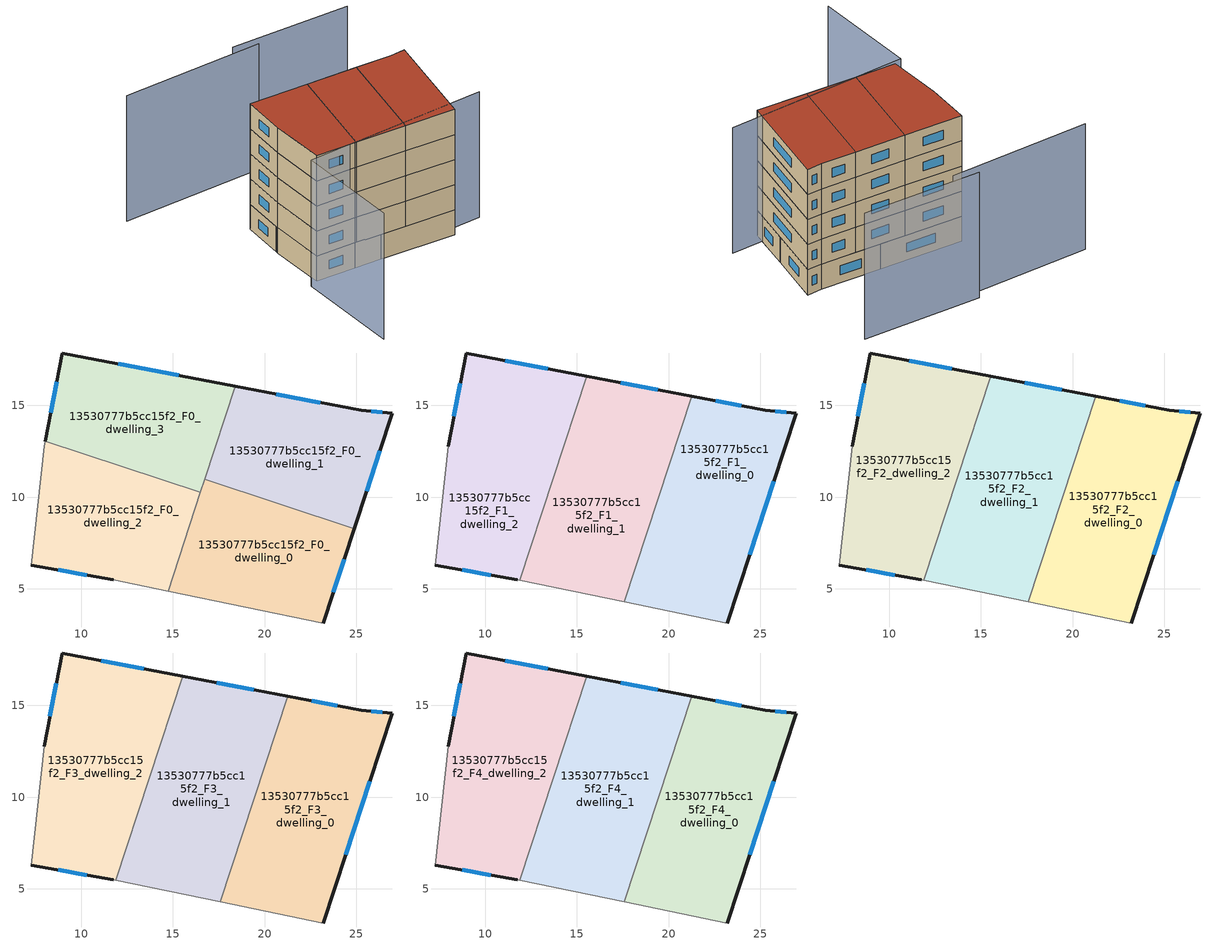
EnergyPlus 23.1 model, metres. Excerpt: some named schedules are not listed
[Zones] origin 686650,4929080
13530777b5cc15f2_F0_dwelling_0
 floor ground (EU_floor_Construction): 24.9,8.29 23.2,3.13 14.73,4.87 16.73,10.97 z0
 wall outside (EU_wall_Construction): 23.2,3.13 24.9,8.29 z0:3
 wall to 13530777b5cc15f2_F0_dwelling_1 (EU_wall_Construction): 24.9,8.29 16.73,10.97 z0:3
 wall adiabatic (EU_wall_Construction): 14.73,4.87 23.2,3.13 z0:3
 wall to 13530777b5cc15f2_F0_dwelling_2 (EU_wall_Construction): 16.5,10.26 14.73,4.87 z0:3
 wall to 13530777b5cc15f2_F0_dwelling_3 (EU_wall_Construction): 16.74,10.97 16.5,10.26 z0:3
 window (EU_Window_Construction): 23.75,4.81 24.35,6.61 z0.98:2.02
 ceiling adiabatic (EU_roof_Construction): 17.57,4.29 19.47,10.07 16.73,10.97 14.73,4.87 z3
13530777b5cc15f2_F0_dwelling_1
 floor ground (EU_floor_Construction): 26.96,14.58 24.9,8.29 16.73,10.97 18.4,16.05 25.28,14.73 z0
 wall outside (EU_wall_Construction): 24.9,8.29 26.96,14.58 25.28,14.73 18.4,16.05 z0:3
 wall to 13530777b5cc15f2_F0_dwelling_3 (EU_wall_Construction): 18.4,16.05 16.73,10.97 z0:3
 window (EU_Window_Construction): 23.05,15.16 20.64,15.62 / 26.42,14.63 25.83,14.68 / 25.57,10.34 26.29,12.54 z0.98:2.02
 ceiling adiabatic (EU_roof_Construction): 19.47,10.07 21.25,15.51 18.4,16.05 16.73,10.97 z3
13530777b5cc15f2_F0_dwelling_2
 floor ground (EU_floor_Construction): 16.5,10.25 14.73,4.87 11.76,5.48 7.28,6.29 7.97,12.76 8.03,13.04 z0
 wall outside (EU_wall_Construction): 7.28,6.29 11.76,5.48 z0:3
 wall adiabatic (EU_wall_Construction): 8.03,13.04 7.97,12.76 7.28,6.29 / 11.76,5.48 14.73,4.87 z0:3
 wall to 13530777b5cc15f2_F0_dwelling_3 (EU_wall_Construction): 16.5,10.25 8.03,13.04 z0:3
 window (EU_Window_Construction): 8.73,6.03 10.3,5.75 z0.98:2.02
 ceiling adiabatic (EU_roof_Construction): 14.73,4.87 16.5,10.25 13.76,11.16 11.89,5.46 z3
13530777b5cc15f2_F0_dwelling_3
 floor ground (EU_floor_Construction): 18.4,16.05 16.5,10.25 8.03,13.04 8.95,17.86 z0
 wall outside (EU_wall_Construction): 18.4,16.05 8.95,17.86 8.03,13.04 z0:3
 window (EU_Window_Construction): 15.33,16.64 12.03,17.27 / 8.65,16.29 8.33,14.61 z0.98:2.02
13530777b5cc15f2_F1_dwelling_0
 floor to 13530777b5cc15f2_F0_dwelling_1 (EU_floor_Construction): 26.96,14.58 24.9,8.29 19.47,10.07 21.25,15.51 25.28,14.73 z3
 floor to 13530777b5cc15f2_F0_dwelling_0 (EU_floor_Construction): 24.9,8.29 23.2,3.13 17.57,4.29 19.47,10.07 z3
 wall outside (EU_wall_Construction): 23.2,3.13 26.96,14.58 25.28,14.73 21.25,15.51 z3:6
 wall to 13530777b5cc15f2_F1_dwelling_1 (EU_wall_Construction): 21.25,15.51 17.57,4.29 z3:6
 wall adiabatic (EU_wall_Construction): 17.57,4.29 23.2,3.13 z3:6
 window (EU_Window_Construction): 23.97,14.98 22.56,15.25 / 26.42,14.63 25.83,14.68 / 24.43,6.86 25.74,10.86 z3.98:5.02
13530777b5cc15f2_F1_dwelling_1
 floor to 13530777b5cc15f2_F0_dwelling_3 (EU_floor_Construction): 18.4,16.05 16.5,10.25 13.76,11.16 15.55,16.6 z3
 floor adiabatic (EU_floor_Construction): 21.25,15.51 17.57,4.29 11.89,5.46 13.76,11.16 16.5,10.25 18.4,16.05 z3
 wall outside (EU_wall_Construction): 21.25,15.51 15.55,16.6 z3:6
 wall adiabatic (EU_wall_Construction): 11.89,5.46 17.57,4.29 z3:6
 wall to 13530777b5cc15f2_F1_dwelling_2 (EU_wall_Construction): 15.55,16.6 11.89,5.46 z3:6
 window (EU_Window_Construction): 19.4,15.86 17.4,16.24 z3.98:5.02
13530777b5cc15f2_F1_dwelling_2
 floor to 13530777b5cc15f2_F0_dwelling_2 (EU_floor_Construction): 13.76,11.16 11.89,5.46 11.76,5.48 7.28,6.29 7.97,12.76 8.03,13.04 z3
 floor to 13530777b5cc15f2_F0_dwelling_3 (EU_floor_Construction): 15.55,16.6 13.76,11.16 8.03,13.04 8.95,17.86 z3
 wall outside (EU_wall_Construction): 15.55,16.6 8.95,17.86 7.97,12.76 / 7.28,6.29 11.76,5.48 z3:6
 wall adiabatic (EU_wall_Construction): 7.97,12.76 7.28,6.29 / 11.76,5.48 11.89,5.46 z3:6
 window (EU_Window_Construction): 8.64,16.21 8.29,14.42 / 13.4,17.01 11.1,17.45 / 8.73,6.03 10.3,5.75 z3.98:5.02
13530777b5cc15f2_F2_dwelling_0
 floor to 13530777b5cc15f2_F1_dwelling_0 (EU_floor_Construction): 26.96,14.58 23.2,3.13 17.57,4.29 21.25,15.51 25.28,14.73 z6
 wall outside (EU_wall_Construction): 23.2,3.13 26.96,14.58 25.28,14.73 21.25,15.51 z6:9
 wall to 13530777b5cc15f2_F2_dwelling_1 (EU_wall_Construction): 21.25,15.51 17.57,4.29 z6:9
 wall adiabatic (EU_wall_Construction): 17.57,4.29 23.2,3.13 z6:9
 window (EU_Window_Construction): 23.97,14.98 22.56,15.25 / 26.42,14.63 25.83,14.68 / 24.43,6.86 25.74,10.86 z6.98:8.02
13530777b5cc15f2_F2_dwelling_1
 floor to 13530777b5cc15f2_F1_dwelling_1 (EU_floor_Construction): 21.25,15.51 17.57,4.29 11.89,5.46 15.55,16.6 z6
 wall outside (EU_wall_Construction): 21.25,15.51 15.55,16.6 z6:9
 wall adiabatic (EU_wall_Construction): 11.89,5.46 17.57,4.29 z6:9
 wall to 13530777b5cc15f2_F2_dwelling_2 (EU_wall_Construction): 15.55,16.6 11.89,5.46 z6:9
 window (EU_Window_Construction): 19.4,15.86 17.4,16.24 z6.98:8.02
13530777b5cc15f2_F2_dwelling_2
 floor to 13530777b5cc15f2_F1_dwelling_2 (EU_floor_Construction): 15.55,16.6 11.89,5.46 11.76,5.48 7.28,6.29 7.97,12.76 8.95,17.86 z6
 wall outside (EU_wall_Construction): 15.55,16.6 8.95,17.86 7.97,12.76 / 7.28,6.29 11.76,5.48 z6:9
 wall adiabatic (EU_wall_Construction): 7.97,12.76 7.28,6.29 / 11.76,5.48 11.89,5.46 z6:9
 window (EU_Window_Construction): 8.64,16.21 8.29,14.42 / 13.4,17.01 11.1,17.45 / 8.73,6.03 10.3,5.75 z6.98:8.02
13530777b5cc15f2_F3_dwelling_0
 floor to 13530777b5cc15f2_F2_dwelling_0 (EU_floor_Construction): 26.96,14.58 23.2,3.13 17.57,4.29 21.25,15.51 25.28,14.73 z9
 wall outside (EU_wall_Construction): 23.2,3.13 26.96,14.58 25.28,14.73 21.25,15.51 z9:12
 wall to 13530777b5cc15f2_F3_dwelling_1 (EU_wall_Construction): 21.25,15.51 17.57,4.29 z9:12
 wall adiabatic (EU_wall_Construction): 17.57,4.29 23.2,3.13 z9:12
 window (EU_Window_Construction): 23.97,14.98 22.56,15.25 / 26.42,14.63 25.83,14.68 / 24.43,6.86 25.74,10.86 z9.98:11.02
13530777b5cc15f2_F3_dwelling_1
 floor to 13530777b5cc15f2_F2_dwelling_1 (EU_floor_Construction): 21.25,15.51 17.57,4.29 11.89,5.46 15.55,16.6 z9
 wall outside (EU_wall_Construction): 21.25,15.51 15.55,16.6 z9:12
 wall adiabatic (EU_wall_Construction): 11.89,5.46 17.57,4.29 z9:12
 wall to 13530777b5cc15f2_F3_dwelling_2 (EU_wall_Construction): 15.55,16.6 11.89,5.46 z9:12
 window (EU_Window_Construction): 19.4,15.86 17.4,16.24 z9.98:11.02
13530777b5cc15f2_F3_dwelling_2
 floor to 13530777b5cc15f2_F2_dwelling_2 (EU_floor_Construction): 15.55,16.6 11.89,5.46 11.76,5.48 7.28,6.29 7.97,12.76 8.95,17.86 z9
 wall outside (EU_wall_Construction): 15.55,16.6 8.95,17.86 7.97,12.76 / 7.28,6.29 11.76,5.48 z9:12
 wall adiabatic (EU_wall_Construction): 7.97,12.76 7.28,6.29 / 11.76,5.48 11.89,5.46 z9:12
 window (EU_Window_Construction): 8.64,16.21 8.29,14.42 / 13.4,17.01 11.1,17.45 / 8.73,6.03 10.3,5.75 z9.98:11.02
13530777b5cc15f2_F4_dwelling_0
 floor to 13530777b5cc15f2_F3_dwelling_0 (EU_floor_Construction): 26.96,14.58 23.2,3.13 17.57,4.29 21.25,15.51 25.28,14.73 z12
 wall outside (EU_wall_Construction): 23.2,3.13 26.96,14.58 25.28,14.73 21.25,15.51 z12:15
 wall to 13530777b5cc15f2_F4_dwelling_1 (EU_wall_Construction): 21.25,15.51 17.57,4.29 z12:15
 wall adiabatic (EU_wall_Construction): 17.57,4.29 23.2,3.13 z12:15
 window (EU_Window_Construction): 23.97,14.98 22.56,15.25 / 26.42,14.63 25.83,14.68 / 24.43,6.86 25.74,10.86 z12.98:14.02
 roof outside (EU_roof_Construction): 23.2,3.13 26.96,14.58 25.28,14.73 21.25,15.51 17.57,4.29 z15
13530777b5cc15f2_F4_dwelling_1
 floor to 13530777b5cc15f2_F3_dwelling_1 (EU_floor_Construction): 21.25,15.51 17.57,4.29 11.89,5.46 15.55,16.6 z12
 wall outside (EU_wall_Construction): 21.25,15.51 15.55,16.6 z12:15
 wall adiabatic (EU_wall_Construction): 11.89,5.46 17.57,4.29 z12:15
 wall to 13530777b5cc15f2_F4_dwelling_2 (EU_wall_Construction): 15.55,16.6 11.89,5.46 z12:15
 window (EU_Window_Construction): 19.4,15.86 17.4,16.24 z12.98:14.02
 roof outside (EU_roof_Construction): 17.57,4.29 21.25,15.51 15.55,16.6 11.89,5.46 z15
13530777b5cc15f2_F4_dwelling_2
 floor to 13530777b5cc15f2_F3_dwelling_2 (EU_floor_Construction): 15.55,16.6 11.89,5.46 11.76,5.48 7.28,6.29 7.97,12.76 8.95,17.86 z12
 wall outside (EU_wall_Construction): 15.55,16.6 8.95,17.86 7.97,12.76 / 7.28,6.29 11.76,5.48 z12:15
 wall adiabatic (EU_wall_Construction): 7.97,12.76 7.28,6.29 / 11.76,5.48 11.89,5.46 z12:15
 window (EU_Window_Construction): 8.64,16.21 8.29,14.42 / 13.4,17.01 11.1,17.45 / 8.73,6.03 10.3,5.75 z12.98:14.02
 roof outside (EU_roof_Construction): 11.89,5.46 15.55,16.6 8.95,17.86 7.97,12.76 7.28,6.29 11.76,5.48 z15
shading: 28.3,24.37 14.71,26.65 / 17.11,25.37 0.88,27.37 / 4.98,-6.04 6.28,6.07 / 6.28,6.07 27.24,3.83 z0:15
[Building]
EU S2 Campaign: North Axis=0; Terrain=City; Solar Distribution=FullExterior
[Site:Location]
Bologna: Latitude=44.5; Longitude=11.25; Time Zone=1; Elevation=37
[SizingPeriod:WeatherFileDays]
AnnualSizingPeriod: Begin Month=1; Begin Day of Month=1; End Month=12; End Day of Month=31; Day of Week for Start Day=Monday; Use Weather File Daylight Saving Period=No; Use Weather File Rain and Snow Indicators=No
[MATERIAL]
EU_InternalMass_Material: Roughness=MediumRough; Thickness=0.1; Conductivity=1; Density=1800; Specific Heat=900; Thermal Absorptance=0.9; Solar Absorptance=0.7; Visible Absorptance=0.7
[MATERIAL:NOMASS] Roughness=MediumRough; Thermal Absorptance=0.9; Solar Absorptance=0.7; Visible Absorptance=0.7
Name | Thermal Resistance
EU_wall_NoMass | 0.905828
EU_roof_NoMass | 0.37593
EU_floor_NoMass | 0.67114
[WINDOWMATERIAL:SIMPLEGLAZINGSYSTEM]
EU_Window_SimpleGlazing: UFactor=4.52486; Solar Heat Gain Coefficient=0.85; Visible Transmittance=0.85
[CONSTRUCTION]
EU_wall_Construction: EU_wall_NoMass
EU_roof_Construction: EU_roof_NoMass
EU_floor_Construction: EU_floor_NoMass
EU_InternalMass_Construction: EU_InternalMass_Material
EU_Window_Construction: EU_Window_SimpleGlazing
[ZONE] Type=1; Multiplier=1; Ceiling Height=autocalculate; Floor Area=autocalculate; Part of Total Floor Area=Yes
Name | Volume
13530777b5cc15f2_F0_dwelling_0 | 152.563
13530777b5cc15f2_F1_dwelling_0; 13530777b5cc15f2_F2_dwelling_0; 13530777b5cc15f2_F3_dwelling_0; 13530777b5cc15f2_F4_dwelling_0 | 203.415
13530777b5cc15f2_F0_dwelling_1 | 152.558
13530777b5cc15f2_F1_dwelling_1; 13530777b5cc15f2_F2_dwelling_1; 13530777b5cc15f2_F3_dwelling_1; 13530777b5cc15f2_F4_dwelling_1 | 203.418
13530777b5cc15f2_F0_dwelling_2 | 152.562
13530777b5cc15f2_F1_dwelling_2; 13530777b5cc15f2_F2_dwelling_2; 13530777b5cc15f2_F3_dwelling_2; 13530777b5cc15f2_F4_dwelling_2 | 203.423
13530777b5cc15f2_F0_dwelling_3 | 152.566
[INTERNALMASS] Construction=EU_InternalMass_Construction
Name | Zone or ZoneList | Surface Area
13530777b5cc15f2_F0_dwelling_0_EU_InternalMass | 13530777b5cc15f2_F0_dwelling_0 | 50.8543
13530777b5cc15f2_F0_dwelling_1_EU_InternalMass | 13530777b5cc15f2_F0_dwelling_1 | 50.8531
13530777b5cc15f2_F0_dwelling_2_EU_InternalMass | 13530777b5cc15f2_F0_dwelling_2 | 50.8543
13530777b5cc15f2_F0_dwelling_3_EU_InternalMass | 13530777b5cc15f2_F0_dwelling_3 | 50.8549
13530777b5cc15f2_F1_dwelling_0_EU_InternalMass | 13530777b5cc15f2_F1_dwelling_0 | 67.8051
13530777b5cc15f2_F1_dwelling_1_EU_InternalMass | 13530777b5cc15f2_F1_dwelling_1 | 67.8061
13530777b5cc15f2_F1_dwelling_2_EU_InternalMass | 13530777b5cc15f2_F1_dwelling_2 | 67.8078
13530777b5cc15f2_F2_dwelling_0_EU_InternalMass | 13530777b5cc15f2_F2_dwelling_0 | 67.8051
13530777b5cc15f2_F2_dwelling_1_EU_InternalMass | 13530777b5cc15f2_F2_dwelling_1 | 67.8061
13530777b5cc15f2_F2_dwelling_2_EU_InternalMass | 13530777b5cc15f2_F2_dwelling_2 | 67.8078
13530777b5cc15f2_F3_dwelling_0_EU_InternalMass | 13530777b5cc15f2_F3_dwelling_0 | 67.8051
13530777b5cc15f2_F3_dwelling_1_EU_InternalMass | 13530777b5cc15f2_F3_dwelling_1 | 67.8061
13530777b5cc15f2_F3_dwelling_2_EU_InternalMass | 13530777b5cc15f2_F3_dwelling_2 | 67.8078
13530777b5cc15f2_F4_dwelling_0_EU_InternalMass | 13530777b5cc15f2_F4_dwelling_0 | 67.8051
13530777b5cc15f2_F4_dwelling_1_EU_InternalMass | 13530777b5cc15f2_F4_dwelling_1 | 67.8061
13530777b5cc15f2_F4_dwelling_2_EU_InternalMass | 13530777b5cc15f2_F4_dwelling_2 | 67.8078
[OTHEREQUIPMENT] Fuel Type=Electricity; Design Level Calculation Method=Watts/Area; Power per Zone Floor Area=1; Fraction Latent=0; Fraction Radiant=0; Fraction Lost=0; Carbon Dioxide Generation Rate=0; EndUse Subcategory=EU_Step8_InternalGains
Name | Zone or ZoneList or Space or SpaceList | Schedule
EU_Step8_InternalGain_13530777b5cc15f2_F0_dwelling_0_f000 | 13530777b5cc15f2_F0_dwelling_0 | EU_Step8_GainSchedule_13530777b5cc15f2_F0_dwelling_0_f000
EU_Step8_InternalGain_13530777b5cc15f2_F0_dwelling_1_f000 | 13530777b5cc15f2_F0_dwelling_1 | EU_Step8_GainSchedule_13530777b5cc15f2_F0_dwelling_1_f000
EU_Step8_InternalGain_13530777b5cc15f2_F0_dwelling_2_f000 | 13530777b5cc15f2_F0_dwelling_2 | EU_Step8_GainSchedule_13530777b5cc15f2_F0_dwelling_2_f000
EU_Step8_InternalGain_13530777b5cc15f2_F0_dwelling_3_f000 | 13530777b5cc15f2_F0_dwelling_3 | EU_Step8_GainSchedule_13530777b5cc15f2_F0_dwelling_3_f000
EU_Step8_InternalGain_13530777b5cc15f2_F1_dwelling_0_f000 | 13530777b5cc15f2_F1_dwelling_0 | EU_Step8_GainSchedule_13530777b5cc15f2_F1_dwelling_0_f000
EU_Step8_InternalGain_13530777b5cc15f2_F1_dwelling_1_f000 | 13530777b5cc15f2_F1_dwelling_1 | EU_Step8_GainSchedule_13530777b5cc15f2_F1_dwelling_1_f000
EU_Step8_InternalGain_13530777b5cc15f2_F1_dwelling_2_f000 | 13530777b5cc15f2_F1_dwelling_2 | EU_Step8_GainSchedule_13530777b5cc15f2_F1_dwelling_2_f000
EU_Step8_InternalGain_13530777b5cc15f2_F2_dwelling_0_f000 | 13530777b5cc15f2_F2_dwelling_0 | EU_Step8_GainSchedule_13530777b5cc15f2_F2_dwelling_0_f000
EU_Step8_InternalGain_13530777b5cc15f2_F2_dwelling_1_f000 | 13530777b5cc15f2_F2_dwelling_1 | EU_Step8_GainSchedule_13530777b5cc15f2_F2_dwelling_1_f000
EU_Step8_InternalGain_13530777b5cc15f2_F2_dwelling_2_f000 | 13530777b5cc15f2_F2_dwelling_2 | EU_Step8_GainSchedule_13530777b5cc15f2_F2_dwelling_2_f000
EU_Step8_InternalGain_13530777b5cc15f2_F3_dwelling_0_f000 | 13530777b5cc15f2_F3_dwelling_0 | EU_Step8_GainSchedule_13530777b5cc15f2_F3_dwelling_0_f000
EU_Step8_InternalGain_13530777b5cc15f2_F3_dwelling_1_f000 | 13530777b5cc15f2_F3_dwelling_1 | EU_Step8_GainSchedule_13530777b5cc15f2_F3_dwelling_1_f000
EU_Step8_InternalGain_13530777b5cc15f2_F3_dwelling_2_f000 | 13530777b5cc15f2_F3_dwelling_2 | EU_Step8_GainSchedule_13530777b5cc15f2_F3_dwelling_2_f000
EU_Step8_InternalGain_13530777b5cc15f2_F4_dwelling_0_f000 | 13530777b5cc15f2_F4_dwelling_0 | EU_Step8_GainSchedule_13530777b5cc15f2_F4_dwelling_0_f000
EU_Step8_InternalGain_13530777b5cc15f2_F4_dwelling_1_f000 | 13530777b5cc15f2_F4_dwelling_1 | EU_Step8_GainSchedule_13530777b5cc15f2_F4_dwelling_1_f000
EU_Step8_InternalGain_13530777b5cc15f2_F4_dwelling_2_f000 | 13530777b5cc15f2_F4_dwelling_2 | EU_Step8_GainSchedule_13530777b5cc15f2_F4_dwelling_2_f000
[ZONEVENTILATION:DESIGNFLOWRATE] Schedule=EU_AlwaysOn; Design Flow Rate Calculation Method=AirChanges/Hour; Air Changes per Hour=0.73129; Ventilation Type=Natural; Fan Pressure Rise=0; Fan Total Efficiency=1; Constant Term Coefficient=1; Temperature Term Coefficient=0; Velocity Term Coefficient=0; Velocity Squared Term Coefficient=0; Minimum Indoor Temperature=-100; Maximum Indoor Temperature=100; Delta Temperature=-100; Minimum Outdoor Temperature=-100; Maximum Outdoor Temperature=100; Maximum Wind Speed=40
Name | Zone or ZoneList or Space or SpaceList
EU_ConstantAir_13530777b5cc15f2_F0_dwelling_0 | 13530777b5cc15f2_F0_dwelling_0
EU_ConstantAir_13530777b5cc15f2_F0_dwelling_1 | 13530777b5cc15f2_F0_dwelling_1
EU_ConstantAir_13530777b5cc15f2_F0_dwelling_2 | 13530777b5cc15f2_F0_dwelling_2
EU_ConstantAir_13530777b5cc15f2_F0_dwelling_3 | 13530777b5cc15f2_F0_dwelling_3
EU_ConstantAir_13530777b5cc15f2_F1_dwelling_0 | 13530777b5cc15f2_F1_dwelling_0
EU_ConstantAir_13530777b5cc15f2_F1_dwelling_1 | 13530777b5cc15f2_F1_dwelling_1
EU_ConstantAir_13530777b5cc15f2_F1_dwelling_2 | 13530777b5cc15f2_F1_dwelling_2
EU_ConstantAir_13530777b5cc15f2_F2_dwelling_0 | 13530777b5cc15f2_F2_dwelling_0
EU_ConstantAir_13530777b5cc15f2_F2_dwelling_1 | 13530777b5cc15f2_F2_dwelling_1
EU_ConstantAir_13530777b5cc15f2_F2_dwelling_2 | 13530777b5cc15f2_F2_dwelling_2
EU_ConstantAir_13530777b5cc15f2_F3_dwelling_0 | 13530777b5cc15f2_F3_dwelling_0
EU_ConstantAir_13530777b5cc15f2_F3_dwelling_1 | 13530777b5cc15f2_F3_dwelling_1
EU_ConstantAir_13530777b5cc15f2_F3_dwelling_2 | 13530777b5cc15f2_F3_dwelling_2
EU_ConstantAir_13530777b5cc15f2_F4_dwelling_0 | 13530777b5cc15f2_F4_dwelling_0
EU_ConstantAir_13530777b5cc15f2_F4_dwelling_1 | 13530777b5cc15f2_F4_dwelling_1
EU_ConstantAir_13530777b5cc15f2_F4_dwelling_2 | 13530777b5cc15f2_F4_dwelling_2
[HVACTEMPLATE:THERMOSTAT] Constant Heating Setpoint=20; Constant Cooling Setpoint=50
EU_HeatOnly_13530777b5cc15f2_F0_dwelling_0; EU_HeatOnly_13530777b5cc15f2_F0_dwelling_1; EU_HeatOnly_13530777b5cc15f2_F0_dwelling_2; EU_HeatOnly_13530777b5cc15f2_F0_dwelling_3; EU_HeatOnly_13530777b5cc15f2_F1_dwelling_0; EU_HeatOnly_13530777b5cc15f2_F1_dwelling_1; EU_HeatOnly_13530777b5cc15f2_F1_dwelling_2; EU_HeatOnly_13530777b5cc15f2_F2_dwelling_0; EU_HeatOnly_13530777b5cc15f2_F2_dwelling_1; EU_HeatOnly_13530777b5cc15f2_F2_dwelling_2; EU_HeatOnly_13530777b5cc15f2_F3_dwelling_0; EU_HeatOnly_13530777b5cc15f2_F3_dwelling_1; EU_HeatOnly_13530777b5cc15f2_F3_dwelling_2; EU_HeatOnly_13530777b5cc15f2_F4_dwelling_0; EU_HeatOnly_13530777b5cc15f2_F4_dwelling_1; EU_HeatOnly_13530777b5cc15f2_F4_dwelling_2
[HVACTEMPLATE:ZONE:IDEALLOADSAIRSYSTEM] System Availability Schedule=EU_AlwaysOn; Maximum Heating Supply Air Temperature=50; Minimum Cooling Supply Air Temperature=13; Maximum Heating Supply Air Humidity Ratio=0.0156; Minimum Cooling Supply Air Humidity Ratio=0.0077; Heating Limit=NoLimit; Cooling Limit=NoLimit; Heating Availability Schedule=EU_AlwaysOn; Cooling Availability Schedule=EU_CoolingOff; Dehumidification Control Type=ConstantSensibleHeatRatio; Cooling Sensible Heat Ratio=0.7; Dehumidification Setpoint=60; Humidification Control Type=None; Humidification Setpoint=30; Outdoor Air Method=None; Outdoor Air Flow Rate per Person=0.00944; Outdoor Air Flow Rate per Zone Floor Area=0; Outdoor Air Flow Rate per Zone=0; Demand Controlled Ventilation Type=None; Outdoor Air Economizer Type=NoEconomizer; Heat Recovery Type=None; Sensible Heat Recovery Effectiveness=0.7; Latent Heat Recovery Effectiveness=0.65
Name | Template Thermostat
13530777b5cc15f2_F0_dwelling_0 | EU_HeatOnly_13530777b5cc15f2_F0_dwelling_0
13530777b5cc15f2_F0_dwelling_1 | EU_HeatOnly_13530777b5cc15f2_F0_dwelling_1
13530777b5cc15f2_F0_dwelling_2 | EU_HeatOnly_13530777b5cc15f2_F0_dwelling_2
13530777b5cc15f2_F0_dwelling_3 | EU_HeatOnly_13530777b5cc15f2_F0_dwelling_3
13530777b5cc15f2_F1_dwelling_0 | EU_HeatOnly_13530777b5cc15f2_F1_dwelling_0
